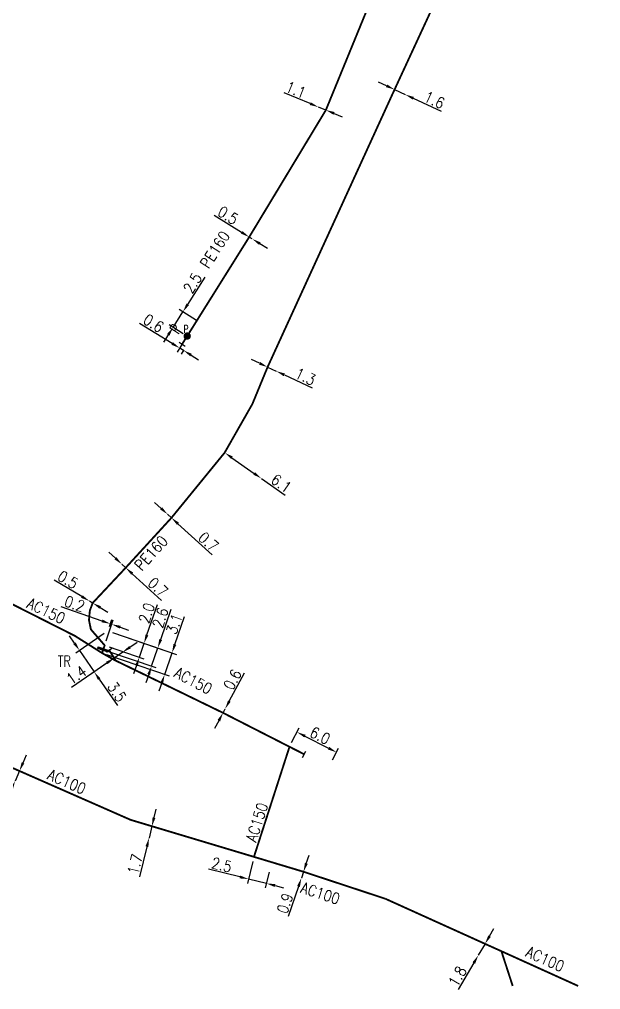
# Model space of a CAD drawing. Header units: millimetres. Extents: x 107995 to 109002, y 120994 to 122000.
# Drawn here: x 108558.5 to 108637.3, y 120999.5 to 121131 of the extents above; entities that cross this region are included whole.
import ezdxf
from ezdxf.enums import TextEntityAlignment as Align

# ---------------------------------------------------------------- set-up
doc = ezdxf.new("R2010")
doc.units = ezdxf.units.MM
doc.header["$PDMODE"] = 34
doc.linetypes.add('L_25_AP', pattern=[2000, 1000, 1000])
doc.linetypes.add('L_25_PE', pattern=[2000, 1000, 1000])
doc.layers.get('0').update_dxf_attribs({"linetype": 'CONTINUOUS'})
doc.layers.get('DEFPOINTS').update_dxf_attribs({"linetype": 'CONTINUOUS'})
for name, color, linetype in [('L_150', 1, 'CONTINUOUS'), ('L_300', 7, 'CONTINUOUS'), ('L_340', 7, 'CONTINUOUS')]:
    doc.layers.add(name, color=color, linetype=linetype)
doc.styles.add('G_ROMANS', font='ROMANS.SHX', dxfattribs={"width": 0.75})
doc.styles.get("Standard").update_dxf_attribs({"font": 'romans.shx', "width": 0.85})
doc.dimstyles.get("Standard").update_dxf_attribs({"dimtxt": 1.5, "dimasz": 1.2, "dimexe": 0.625, "dimexo": 0.625, "dimgap": 0.25, "dimtad": 1, "dimdec": 1, "dimzin": 0, "dimdsep": 46, "dimtxsty": 'Standard', "dimcen": -0.5, "dimadec": 0, "dimazin": 0, "dimtfac": 1, "dimtdec": 1, "dimtmove": 0, "dimatfit": 3, "dimfxl": 0, "dimtolj": 1, "dimtzin": 0, "dimarcsym": 0})

# ---------------------------------------------------------------- blocks, each defined once
blk = doc.blocks.new('*D446')
at = {"layer": 'DEFPOINTS', "color": 0, "linetype": 'Continuous', "transparency": 16777216}
for p in [(108558.49, 121029.14), (108557.89, 121027.77), (108557.89, 121027.77)]:
    blk.add_point(p, dxfattribs=at)
at = {"layer": 'L_150', "color": 0, "linetype": 'Continuous', "lineweight": -2, "transparency": 16777216}
for p, q in [((108558.97, 121030.24), (108559.45, 121031.34)), ((108558.49, 121029.14), (108557.89, 121027.77)), ((108557.41, 121026.67), (108555.73, 121022.83))]:
    blk.add_line(p, q, dxfattribs=at)
at = {"layer": 'L_150', "color": 0, "linetype": 'Continuous', "transparency": 16777216}
for points in [[(108558.79, 121030.32), (108559.15, 121030.16), (108558.49, 121029.14)], [(108557.22, 121026.75), (108557.59, 121026.59), (108557.89, 121027.77)]]:
    blk.add_solid(points, dxfattribs=at)
at = {"layer": 'L_150', "color": 0, "linetype": 'Continuous', "transparency": 16777216, "insert": (108555.41, 121024.6), "char_height": 1.5, "attachment_point": 5, "rotation": 66.3573}
blk.add_mtext('\\A1;1.5', dxfattribs=at)
blk = doc.blocks.new('*D447')
at = {"layer": 'DEFPOINTS', "color": 0, "linetype": 'Continuous', "transparency": 16777216}
for p in [(108621.59, 121005.71), (108620.68, 121004.16), (108620.68, 121004.16)]:
    blk.add_point(p, dxfattribs=at)
at = {"layer": 'L_150', "color": 0, "linetype": 'Continuous', "lineweight": -2, "transparency": 16777216}
for p, q in [((108622.2, 121006.75), (108622.8, 121007.78)), ((108621.59, 121005.71), (108620.68, 121004.16)), ((108620.08, 121003.12), (108617.96, 120999.51))]:
    blk.add_line(p, q, dxfattribs=at)
at = {"layer": 'L_150', "color": 0, "linetype": 'Continuous', "transparency": 16777216}
for points in [[(108622.03, 121006.85), (108622.37, 121006.65), (108621.59, 121005.71)], [(108619.9, 121003.22), (108620.25, 121003.02), (108620.68, 121004.16)]]:
    blk.add_solid(points, dxfattribs=at)
at = {"layer": 'L_150', "color": 0, "linetype": 'Continuous', "transparency": 16777216, "insert": (108617.85, 121001.3), "char_height": 1.5, "attachment_point": 5, "rotation": 59.6651}
blk.add_mtext('\\A1;1.8', dxfattribs=at)
blk = doc.blocks.new('*D448')
at = {"layer": 'DEFPOINTS', "color": 0, "linetype": 'Continuous', "transparency": 16777216}
for p in [(108596.7, 121014.63), (108596.7, 121014.63), (108596.99, 121015.48)]:
    blk.add_point(p, dxfattribs=at)
at = {"layer": 'L_150', "color": 0, "linetype": 'Continuous', "lineweight": -2, "transparency": 16777216}
for p, q in [((108597.37, 121016.61), (108597.76, 121017.75)), ((108596.99, 121015.48), (108596.7, 121014.63)), ((108597.29, 121014.43), (108597.29, 121014.43)), ((108597.58, 121015.28), (108597.58, 121015.28)), ((108596.31, 121013.49), (108594.92, 121009.41))]:
    blk.add_line(p, q, dxfattribs=at)
at = {"layer": 'L_150', "color": 0, "linetype": 'Continuous', "transparency": 16777216}
for points in [[(108597.18, 121016.68), (108597.56, 121016.55), (108596.99, 121015.48)], [(108596.12, 121013.55), (108596.5, 121013.43), (108596.7, 121014.63)]]:
    blk.add_solid(points, dxfattribs=at)
at = {"layer": 'L_150', "color": 0, "linetype": 'Continuous', "transparency": 16777216, "insert": (108594.48, 121011.2), "char_height": 1.5, "attachment_point": 5, "rotation": 71.2346}
blk.add_mtext('\\A1;0.9', dxfattribs=at)
blk = doc.blocks.new('*D449')
at = {"layer": 'DEFPOINTS', "color": 0, "linetype": 'Continuous', "transparency": 16777216}
for p in [(108590.27, 121017.5), (108592.48, 121016.02), (108591.96, 121013.9)]:
    blk.add_point(p, dxfattribs=at)
at = {"layer": 'L_150', "color": 0, "linetype": 'Continuous', "lineweight": -2, "transparency": 16777216}
for p, q in [((108588.37, 121014.78), (108584.12, 121015.82)), ((108590.12, 121016.89), (108589.39, 121013.89)), ((108591.96, 121013.9), (108589.53, 121014.49)), ((108592.33, 121015.41), (108591.81, 121013.29)), ((108593.13, 121013.61), (108594.29, 121013.32))]:
    blk.add_line(p, q, dxfattribs=at)
at = {"layer": 'L_150', "color": 0, "linetype": 'Continuous', "transparency": 16777216}
for points in [[(108588.42, 121014.97), (108588.32, 121014.58), (108589.53, 121014.49)], [(108593.18, 121013.8), (108593.08, 121013.42), (108591.96, 121013.9)]]:
    blk.add_solid(points, dxfattribs=at)
at = {"layer": 'L_150', "color": 0, "linetype": 'Continuous', "transparency": 16777216, "insert": (108585.9, 121016.41), "char_height": 1.5, "attachment_point": 5, "rotation": 346.2147}
blk.add_mtext('\\A1;2.5', dxfattribs=at)
blk = doc.blocks.new('*D450')
at = {"layer": 'DEFPOINTS', "color": 0, "linetype": 'Continuous', "transparency": 16777216}
for p in [(108576.44, 121021.65), (108576.05, 121020.05), (108576.05, 121020.05)]:
    blk.add_point(p, dxfattribs=at)
at = {"layer": 'L_150', "color": 0, "linetype": 'Continuous', "lineweight": -2, "transparency": 16777216}
for p, q in [((108576.73, 121022.82), (108577.01, 121023.98)), ((108576.44, 121021.65), (108576.05, 121020.05)), ((108575.76, 121018.88), (108574.77, 121014.81))]:
    blk.add_line(p, q, dxfattribs=at)
at = {"layer": 'L_150', "color": 0, "linetype": 'Continuous', "transparency": 16777216}
for points in [[(108576.53, 121022.86), (108576.92, 121022.77), (108576.44, 121021.65)], [(108575.57, 121018.93), (108575.96, 121018.83), (108576.05, 121020.05)]]:
    blk.add_solid(points, dxfattribs=at)
at = {"layer": 'L_150', "color": 0, "linetype": 'Continuous', "transparency": 16777216, "insert": (108574.15, 121016.5), "char_height": 1.5, "attachment_point": 5, "rotation": 76.2136}
blk.add_mtext('\\A1;1.7', dxfattribs=at)
blk = doc.blocks.new('*D468')
at = {"layer": 'DEFPOINTS', "color": 0, "linetype": 'Continuous', "transparency": 16777216}
for p in [(108595.09, 121032.42), (108601.45, 121031.68), (108600.63, 121030.08)]:
    blk.add_point(p, dxfattribs=at)
at = {"layer": 'L_150', "color": 0, "linetype": 'Continuous', "lineweight": -2, "transparency": 16777216}
for p, q in [((108595.38, 121032.98), (108596.39, 121034.97)), ((108597.18, 121033.87), (108600.38, 121032.23)), ((108600.92, 121030.63), (108601.74, 121032.24))]:
    blk.add_line(p, q, dxfattribs=at)
at = {"layer": 'L_150', "color": 0, "linetype": 'Continuous', "transparency": 16777216}
for points in [[(108597.27, 121034.04), (108597.09, 121033.69), (108596.11, 121034.41)], [(108600.47, 121032.41), (108600.29, 121032.05), (108601.45, 121031.68)]]:
    blk.add_solid(points, dxfattribs=at)
at = {"layer": 'L_150', "color": 0, "linetype": 'Continuous', "transparency": 16777216, "insert": (108599.23, 121033.94), "char_height": 1.5, "attachment_point": 5, "rotation": 332.9763}
blk.add_mtext('\\A1;6.0', dxfattribs=at)
blk = doc.blocks.new('*D469')
at = {"layer": 'DEFPOINTS', "color": 0, "linetype": 'Continuous', "transparency": 16777216}
for p in [(108586.08, 121037.02), (108586.36, 121037.55), (108586.36, 121037.55)]:
    blk.add_point(p, dxfattribs=at)
at = {"layer": 'L_150', "color": 0, "linetype": 'Continuous', "lineweight": -2, "transparency": 16777216}
for p, q in [((108586.93, 121038.6), (108589.01, 121042.45)), ((108586.08, 121037.02), (108586.36, 121037.55)), ((108585.51, 121035.96), (108584.94, 121034.91))]:
    blk.add_line(p, q, dxfattribs=at)
at = {"layer": 'L_150', "color": 0, "linetype": 'Continuous', "transparency": 16777216}
for points in [[(108586.76, 121038.7), (108587.11, 121038.51), (108586.36, 121037.55)], [(108585.33, 121036.06), (108585.69, 121035.87), (108586.08, 121037.02)]]:
    blk.add_solid(points, dxfattribs=at)
at = {"layer": 'L_150', "color": 0, "linetype": 'Continuous', "transparency": 16777216, "insert": (108587.37, 121041.53), "char_height": 1.5, "attachment_point": 5, "rotation": 61.6648}
blk.add_mtext('\\A1;0.6', dxfattribs=at)
blk = doc.blocks.new('L_340_07')
at = {"color": 0, "linetype": 'Continuous', "const_width": 0.25, "flags": 128}
blk.add_lwpolyline([(0, 0), (1.25, 0)], dxfattribs=at)
at = {"color": 0, "linetype": 'Continuous', "flags": 128}
blk.add_lwpolyline([(1.25, -0.5), (1.25, 0.5)], dxfattribs=at)
at = {"color": 0, "linetype": 'Continuous', "style": 'G_ROMANS', "width": 0.75, "flags": 3}
for tag, p in [('DEF_LEG', (0.72, -3.47)), ('DEF_COUP', (0.72, -5.97)), ('DEF_TYPE', (0.72, -8.47))]:
    blk.add_attdef(tag, text='', height=1.2, dxfattribs=at).set_placement(p, align=Align.MIDDLE)
blk = doc.blocks.new('L_300_12')
at = {"color": 0, "linetype": 'Continuous', "const_width": 0.497, "flags": 128}
blk.add_lwpolyline([(-0.21, 0, 1), (0.29, 0, 1)], format="xyb", close=True, dxfattribs=at)
at = {"color": 0, "linetype": 'Continuous', "style": 'G_ROMANS', "width": 0.75}
blk.add_text('P', height=1.5, dxfattribs=at).set_placement((0.04, 1.85), align=Align.MIDDLE)
at = {"color": 0, "linetype": 'Continuous', "style": 'G_ROMANS', "width": 0.75, "flags": 3}
for tag, p in [('DEF_LEG', (0, -10)), ('DEF_COUP', (0, -12.5)), ('DEF_TYPE', (0, -15))]:
    blk.add_attdef(tag, text='', height=1.2, dxfattribs=at).set_placement(p, align=Align.MIDDLE)
blk = doc.blocks.new('*D953')
at = {"layer": 'DEFPOINTS', "color": 0, "linetype": 'Continuous', "transparency": 16777216}
for p in [(108567.98, 121052.17), (108567.98, 121052.17), (108568.41, 121051.91)]:
    blk.add_point(p, dxfattribs=at)
at = {"layer": 'L_150', "color": 0, "linetype": 'Continuous', "lineweight": -2, "transparency": 16777216}
for p, q in [((108566.95, 121052.78), (108563.19, 121055.01)), ((108568.41, 121051.91), (108567.98, 121052.17)), ((108569.44, 121051.3), (108570.47, 121050.69))]:
    blk.add_line(p, q, dxfattribs=at)
at = {"layer": 'L_150', "color": 0, "linetype": 'Continuous', "transparency": 16777216}
for points in [[(108567.05, 121052.95), (108566.84, 121052.61), (108567.98, 121052.17)], [(108569.54, 121051.47), (108569.34, 121051.13), (108568.41, 121051.91)]]:
    blk.add_solid(points, dxfattribs=at)
at = {"layer": 'L_150', "color": 0, "linetype": 'Continuous', "transparency": 16777216, "insert": (108565.06, 121055.06), "char_height": 1.5, "attachment_point": 5, "rotation": 329.3346}
blk.add_mtext('\\A1;0.5', dxfattribs=at)
blk = doc.blocks.new('*D954')
at = {"layer": 'DEFPOINTS', "color": 0, "linetype": 'Continuous', "transparency": 16777216}
for p in [(108572.38, 121057.17), (108572.38, 121057.17), (108572.89, 121056.69)]:
    blk.add_point(p, dxfattribs=at)
at = {"layer": 'L_150', "color": 0, "linetype": 'Continuous', "lineweight": -2, "transparency": 16777216}
for p, q in [((108571.49, 121057.98), (108570.61, 121058.79)), ((108572.38, 121057.17), (108572.89, 121056.69)), ((108573.78, 121055.88), (108577.76, 121052.24))]:
    blk.add_line(p, q, dxfattribs=at)
at = {"layer": 'L_150', "color": 0, "linetype": 'Continuous', "transparency": 16777216}
for points in [[(108571.63, 121058.12), (108571.36, 121057.83), (108572.38, 121057.17)], [(108573.91, 121056.03), (108573.64, 121055.74), (108572.89, 121056.69)]]:
    blk.add_solid(points, dxfattribs=at)
at = {"layer": 'L_150', "color": 0, "linetype": 'Continuous', "transparency": 16777216, "insert": (108577.27, 121054.05), "char_height": 1.5, "attachment_point": 5, "rotation": 317.5335}
blk.add_mtext('\\A1;0.7', dxfattribs=at)
blk = doc.blocks.new('*D955')
at = {"layer": 'DEFPOINTS', "color": 0, "linetype": 'Continuous', "transparency": 16777216}
for p in [(108578.57, 121063.93), (108578.57, 121063.93), (108579.09, 121063.46)]:
    blk.add_point(p, dxfattribs=at)
at = {"layer": 'L_150', "color": 0, "linetype": 'Continuous', "lineweight": -2, "transparency": 16777216}
for p, q in [((108577.68, 121064.74), (108576.8, 121065.55)), ((108578.57, 121063.93), (108579.09, 121063.46)), ((108579.97, 121062.65), (108584.6, 121058.42))]:
    blk.add_line(p, q, dxfattribs=at)
at = {"layer": 'L_150', "color": 0, "linetype": 'Continuous', "transparency": 16777216}
for points in [[(108577.82, 121064.89), (108577.55, 121064.6), (108578.57, 121063.93)], [(108580.11, 121062.8), (108579.84, 121062.5), (108579.09, 121063.46)]]:
    blk.add_solid(points, dxfattribs=at)
at = {"layer": 'L_150', "color": 0, "linetype": 'Continuous', "transparency": 16777216, "insert": (108584.1, 121060.22), "char_height": 1.5, "attachment_point": 5, "rotation": 317.5335}
blk.add_mtext('\\A1;0.7', dxfattribs=at)
blk = doc.blocks.new('*D956')
at = {"layer": 'DEFPOINTS', "color": 0, "linetype": 'Continuous', "transparency": 16777216}
for p in [(108586.3, 121072.29), (108591.29, 121068.78), (108591.29, 121068.78)]:
    blk.add_point(p, dxfattribs=at)
at = {"layer": 'L_150', "color": 0, "linetype": 'Continuous', "lineweight": -2, "transparency": 16777216}
for p, q in [((108587.28, 121071.6), (108590.31, 121069.47)), ((108591.29, 121068.78), (108594.52, 121066.51))]:
    blk.add_line(p, q, dxfattribs=at)
at = {"layer": 'L_150', "color": 0, "linetype": 'Continuous', "transparency": 16777216}
for points in [[(108587.4, 121071.76), (108587.17, 121071.44), (108586.3, 121072.29)], [(108590.42, 121069.63), (108590.19, 121069.31), (108591.29, 121068.78)]]:
    blk.add_solid(points, dxfattribs=at)
at = {"layer": 'L_150', "color": 0, "linetype": 'Continuous', "transparency": 16777216, "insert": (108593.97, 121068.12), "char_height": 1.5, "attachment_point": 5, "rotation": 324.8912}
blk.add_mtext('\\A1;6.1', dxfattribs=at)
blk = doc.blocks.new('*D957')
at = {"layer": 'DEFPOINTS', "color": 0, "linetype": 'Continuous', "transparency": 16777216}
for p in [(108592.12, 121083.89), (108593.3, 121083.34), (108593.3, 121083.34)]:
    blk.add_point(p, dxfattribs=at)
at = {"layer": 'L_150', "color": 0, "linetype": 'Continuous', "lineweight": -2, "transparency": 16777216}
for p, q in [((108591.03, 121084.4), (108589.95, 121084.91)), ((108592.12, 121083.89), (108593.3, 121083.34)), ((108594.39, 121082.84), (108598.18, 121081.07))]:
    blk.add_line(p, q, dxfattribs=at)
at = {"layer": 'L_150', "color": 0, "linetype": 'Continuous', "transparency": 16777216}
for points in [[(108591.12, 121084.58), (108590.95, 121084.22), (108592.12, 121083.89)], [(108594.47, 121083.02), (108594.3, 121082.65), (108593.3, 121083.34)]]:
    blk.add_solid(points, dxfattribs=at)
at = {"layer": 'L_150', "color": 0, "linetype": 'Continuous', "transparency": 16777216, "insert": (108597.25, 121082.6), "char_height": 1.5, "attachment_point": 5, "rotation": 335.0031}
blk.add_mtext('\\A1;1.3', dxfattribs=at)
blk = doc.blocks.new('*D958')
at = {"layer": 'DEFPOINTS', "color": 0, "linetype": 'Continuous', "transparency": 16777216}
for p in [(108609.33, 121121.51), (108610.78, 121120.83), (108610.78, 121120.83)]:
    blk.add_point(p, dxfattribs=at)
at = {"layer": 'L_150', "color": 0, "linetype": 'Continuous', "lineweight": -2, "transparency": 16777216}
for p, q in [((108608.24, 121122.02), (108607.15, 121122.52)), ((108609.33, 121121.51), (108610.78, 121120.83)), ((108611.87, 121120.33), (108615.66, 121118.56))]:
    blk.add_line(p, q, dxfattribs=at)
at = {"layer": 'L_150', "color": 0, "linetype": 'Continuous', "transparency": 16777216}
for points in [[(108608.33, 121122.2), (108608.16, 121121.84), (108609.33, 121121.51)], [(108611.95, 121120.51), (108611.78, 121120.15), (108610.78, 121120.83)]]:
    blk.add_solid(points, dxfattribs=at)
at = {"layer": 'L_150', "color": 0, "linetype": 'Continuous', "transparency": 16777216, "insert": (108614.73, 121120.09), "char_height": 1.5, "attachment_point": 5, "rotation": 335.0031}
blk.add_mtext('\\A1;1.6', dxfattribs=at)
blk = doc.blocks.new('*D967')
at = {"layer": 'DEFPOINTS', "color": 0, "linetype": 'Continuous', "transparency": 16777216}
for p in [(108599, 121119.14), (108599, 121119.14), (108600.02, 121118.73)]:
    blk.add_point(p, dxfattribs=at)
at = {"layer": 'L_150', "color": 0, "linetype": 'Continuous', "lineweight": -2, "transparency": 16777216}
for p, q in [((108597.89, 121119.6), (108594.36, 121121.06)), ((108600.02, 121118.73), (108599, 121119.14)), ((108601.13, 121118.27), (108602.24, 121117.81))]:
    blk.add_line(p, q, dxfattribs=at)
at = {"layer": 'L_150', "color": 0, "linetype": 'Continuous', "transparency": 16777216}
for points in [[(108597.97, 121119.79), (108597.82, 121119.42), (108599, 121119.14)], [(108601.21, 121118.46), (108601.06, 121118.09), (108600.02, 121118.73)]]:
    blk.add_solid(points, dxfattribs=at)
at = {"layer": 'L_150', "color": 0, "linetype": 'Continuous', "transparency": 16777216, "insert": (108595.95, 121121.48), "char_height": 1.5, "attachment_point": 5, "rotation": 337.6461}
blk.add_mtext('\\A1;1.1', dxfattribs=at)
blk = doc.blocks.new('*D968')
at = {"layer": 'DEFPOINTS', "color": 0, "linetype": 'Continuous', "transparency": 16777216}
for p in [(108589.63, 121101.52), (108590.05, 121101.26), (108590.05, 121101.26)]:
    blk.add_point(p, dxfattribs=at)
at = {"layer": 'L_150', "color": 0, "linetype": 'Continuous', "lineweight": -2, "transparency": 16777216}
for p, q in [((108588.6, 121102.15), (108584.89, 121104.45)), ((108590.05, 121101.26), (108589.63, 121101.52)), ((108591.07, 121100.62), (108592.09, 121099.99))]:
    blk.add_line(p, q, dxfattribs=at)
at = {"layer": 'L_150', "color": 0, "linetype": 'Continuous', "transparency": 16777216}
for points in [[(108588.71, 121102.32), (108588.5, 121101.98), (108589.63, 121101.52)], [(108591.18, 121100.79), (108590.97, 121100.45), (108590.05, 121101.26)]]:
    blk.add_solid(points, dxfattribs=at)
at = {"layer": 'L_150', "color": 0, "linetype": 'Continuous', "transparency": 16777216, "insert": (108586.76, 121104.46), "char_height": 1.5, "attachment_point": 5, "rotation": 328.2902}
blk.add_mtext('\\A1;0.5', dxfattribs=at)
blk = doc.blocks.new('*D969')
at = {"layer": 'DEFPOINTS', "color": 0, "linetype": 'Continuous', "transparency": 16777216}
for p in [(108581.2, 121088.06), (108581.1, 121086.77), (108580.72, 121086.15)]:
    blk.add_point(p, dxfattribs=at)
at = {"layer": 'L_340', "color": 0, "linetype": 'Continuous', "lineweight": -2, "transparency": 16777216}
for p, q in [((108579.19, 121087.09), (108574.78, 121089.81)), ((108580.87, 121087.53), (108579.88, 121085.93)), ((108580.72, 121086.15), (108580.21, 121086.46)), ((108580.77, 121086.23), (108580.39, 121085.62)), ((108581.74, 121085.52), (108582.76, 121084.89))]:
    blk.add_line(p, q, dxfattribs=at)
at = {"layer": 'L_340', "color": 0, "linetype": 'Continuous', "transparency": 16777216}
for points in [[(108579.29, 121087.26), (108579.08, 121086.92), (108580.21, 121086.46)], [(108581.85, 121085.69), (108581.64, 121085.35), (108580.72, 121086.15)]]:
    blk.add_solid(points, dxfattribs=at)
at = {"layer": 'L_340', "color": 0, "linetype": 'Continuous', "transparency": 16777216, "insert": (108576.66, 121089.83), "char_height": 1.5, "attachment_point": 5, "rotation": 328.3172}
blk.add_mtext('\\A1;0.6', dxfattribs=at)
blk = doc.blocks.new('*D973')
at = {"layer": 'DEFPOINTS', "color": 0, "linetype": 'Continuous', "transparency": 16777216}
for p in [(108583, 121089.88), (108579.3, 121089.27), (108581.2, 121088.06)]:
    blk.add_point(p, dxfattribs=at)
at = {"layer": 'L_300', "color": 0, "linetype": 'Continuous', "lineweight": -2, "transparency": 16777216}
for p, q in [((108581.29, 121092.39), (108583.64, 121096.08)), ((108579.3, 121089.27), (108580.65, 121091.38)), ((108582.48, 121090.21), (108580.12, 121091.71)), ((108580.67, 121088.4), (108578.78, 121089.61)), ((108578.66, 121088.26), (108578.01, 121087.25))]:
    blk.add_line(p, q, dxfattribs=at)
at = {"layer": 'L_300', "color": 0, "linetype": 'Continuous', "transparency": 16777216}
for points in [[(108581.12, 121092.5), (108581.46, 121092.28), (108580.65, 121091.38)], [(108578.49, 121088.37), (108578.83, 121088.15), (108579.3, 121089.27)]]:
    blk.add_solid(points, dxfattribs=at)
at = {"layer": 'L_300', "color": 0, "linetype": 'Continuous', "transparency": 16777216, "insert": (108581.95, 121095.28), "char_height": 1.5, "attachment_point": 5, "rotation": 57.4903}
blk.add_mtext('\\A1;2.5', dxfattribs=at)
blk = doc.blocks.new('*D977')
at = {"layer": 'DEFPOINTS', "color": 0, "linetype": 'Continuous', "transparency": 16777216}
for p in [(108570.5, 121048.13), (108570.04, 121046.17), (108575.38, 121046.45)]:
    blk.add_point(p, dxfattribs=at)
at = {"layer": 'L_150', "color": 0, "linetype": 'Continuous', "lineweight": -2, "transparency": 16777216}
for p, q in [((108575.77, 121047.59), (108577.19, 121051.73)), ((108571.09, 121047.92), (108575.97, 121046.25)), ((108570.63, 121045.97), (108575.33, 121044.36)), ((108574.74, 121044.56), (108575.38, 121046.45)), ((108574.35, 121043.43), (108573.96, 121042.29))]:
    blk.add_line(p, q, dxfattribs=at)
at = {"layer": 'L_150', "color": 0, "linetype": 'Continuous', "transparency": 16777216}
for points in [[(108575.58, 121047.65), (108575.96, 121047.52), (108575.38, 121046.45)], [(108574.16, 121043.49), (108574.54, 121043.36), (108574.74, 121044.56)]]:
    blk.add_solid(points, dxfattribs=at)
at = {"layer": 'L_150', "color": 0, "linetype": 'Continuous', "transparency": 16777216, "insert": (108575.73, 121050.55), "char_height": 1.5, "attachment_point": 5, "rotation": 71.1043}
blk.add_mtext('\\A1;2.0', dxfattribs=at)
blk = doc.blocks.new('*D978')
at = {"layer": 'DEFPOINTS', "color": 0, "linetype": 'Continuous', "transparency": 16777216}
for p in [(108570.5, 121048.13), (108569.84, 121045.6), (108577.24, 121045.82)]:
    blk.add_point(p, dxfattribs=at)
at = {"layer": 'L_340', "color": 0, "linetype": 'Continuous', "lineweight": -2, "transparency": 16777216}
for p, q in [((108577.63, 121046.95), (108579.04, 121051.09)), ((108571.09, 121047.92), (108577.83, 121045.62)), ((108570.43, 121045.4), (108576.99, 121043.16)), ((108576.4, 121043.36), (108577.24, 121045.82)), ((108576.01, 121042.22), (108575.62, 121041.09))]:
    blk.add_line(p, q, dxfattribs=at)
at = {"layer": 'L_340', "color": 0, "linetype": 'Continuous', "transparency": 16777216}
for points in [[(108577.44, 121047.02), (108577.82, 121046.89), (108577.24, 121045.82)], [(108575.82, 121042.29), (108576.2, 121042.16), (108576.4, 121043.36)]]:
    blk.add_solid(points, dxfattribs=at)
at = {"layer": 'L_340', "color": 0, "linetype": 'Continuous', "transparency": 16777216, "insert": (108577.58, 121049.91), "char_height": 1.5, "attachment_point": 5, "rotation": 71.1043}
blk.add_mtext('\\A1;2.6', dxfattribs=at)
blk = doc.blocks.new('*D979')
at = {"layer": 'DEFPOINTS', "color": 0, "linetype": 'Continuous', "transparency": 16777216}
for p in [(108570.5, 121048.13), (108569.68, 121045.13), (108579.17, 121045.16)]:
    blk.add_point(p, dxfattribs=at)
at = {"layer": 'L_150', "color": 0, "linetype": 'Continuous', "lineweight": -2, "transparency": 16777216}
for p, q in [((108579.56, 121046.29), (108580.86, 121050.08)), ((108571.09, 121047.92), (108579.76, 121044.95)), ((108570.27, 121044.93), (108578.76, 121042.02)), ((108578.17, 121042.22), (108579.17, 121045.16)), ((108577.78, 121041.09), (108577.39, 121039.95))]:
    blk.add_line(p, q, dxfattribs=at)
at = {"layer": 'L_150', "color": 0, "linetype": 'Continuous', "transparency": 16777216}
for points in [[(108579.37, 121046.36), (108579.75, 121046.23), (108579.17, 121045.16)], [(108577.59, 121041.15), (108577.97, 121041.02), (108578.17, 121042.22)]]:
    blk.add_solid(points, dxfattribs=at)
at = {"layer": 'L_150', "color": 0, "linetype": 'Continuous', "transparency": 16777216, "insert": (108579.46, 121049.08), "char_height": 1.5, "attachment_point": 5, "rotation": 71.1043}
blk.add_mtext('\\A1;3.1', dxfattribs=at)
blk = doc.blocks.new('*D980')
at = {"layer": 'DEFPOINTS', "color": 0, "linetype": 'Continuous', "transparency": 16777216}
for p in [(108570.82, 121049.09), (108570.5, 121048.13), (108570.04, 121046.17)]:
    blk.add_point(p, dxfattribs=at)
at = {"layer": 'L_150', "color": 0, "linetype": 'Continuous', "lineweight": -2, "transparency": 16777216}
for p, q in [((108569.69, 121049.47), (108564.16, 121051.37)), ((108570.24, 121046.76), (108571.21, 121049.61)), ((108570.7, 121048.72), (108571.03, 121049.68)), ((108571.01, 121049.02), (108570.82, 121049.09)), ((108572.15, 121048.63), (108573.28, 121048.24))]:
    blk.add_line(p, q, dxfattribs=at)
at = {"layer": 'L_150', "color": 0, "linetype": 'Continuous', "transparency": 16777216}
for points in [[(108569.75, 121049.66), (108569.62, 121049.29), (108570.82, 121049.09)], [(108572.21, 121048.82), (108572.08, 121048.44), (108571.01, 121049.02)]]:
    blk.add_solid(points, dxfattribs=at)
at = {"layer": 'L_150', "color": 0, "linetype": 'Continuous', "transparency": 16777216, "insert": (108565.98, 121051.8), "char_height": 1.5, "attachment_point": 5, "rotation": 341.1043}
blk.add_mtext('\\A1;0.2', dxfattribs=at)
blk = doc.blocks.new('L_340_19')
at = {"linetype": 'Continuous'}
blk.add_hatch(color=0, dxfattribs=at).paths.add_polyline_path([(0.125, 0.75), (-0.125, 0.75), (-0.125, -0.75), (0.125, -0.75)])
at = {"color": 0, "linetype": 'Continuous'}
blk.add_lwpolyline([(-0.125, 0.75), (0.125, 0.75), (0.125, -0.75), (-0.125, -0.75)], close=True, dxfattribs=at)
at = {"color": 0, "linetype": 'Continuous', "width": 0.75}
for tag, height, flags, p in [('TR', 1.5, 8, (0, 3)), ('DEF_LEG', 1.2, 3, (0, -5)), ('DEF_COUP', 1.2, 3, (0, -7.5)), ('DEF_TYPE', 1.2, 3, (0, -10))]:
    blk.add_attdef(tag, text='', height=height, dxfattribs=dict(at, flags=flags)).set_placement(p, align=Align.MIDDLE)
blk = doc.blocks.new('*D991')
at = {"layer": 'DEFPOINTS', "color": 0, "linetype": 'Continuous', "transparency": 16777216}
for p in [(108570.5, 121048.13), (108571.32, 121044.45), (108568.61, 121042.59)]:
    blk.add_point(p, dxfattribs=at)
at = {"layer": 'L_340', "color": 0, "linetype": 'Continuous', "lineweight": -2, "transparency": 16777216}
for p, q in [((108565.95, 121046.46), (108565.27, 121047.45)), ((108569.98, 121047.77), (108566.12, 121045.12)), ((108566.63, 121045.47), (108568.61, 121042.59)), ((108570.81, 121044.1), (108568.1, 121042.23)), ((108569.29, 121041.6), (108571.77, 121038))]:
    blk.add_line(p, q, dxfattribs=at)
at = {"layer": 'L_340', "color": 0, "linetype": 'Continuous', "transparency": 16777216}
for points in [[(108566.12, 121046.57), (108565.79, 121046.35), (108566.63, 121045.47)], [(108569.46, 121041.71), (108569.13, 121041.48), (108568.61, 121042.59)]]:
    blk.add_solid(points, dxfattribs=at)
at = {"layer": 'L_340', "color": 0, "linetype": 'Continuous', "transparency": 16777216, "insert": (108571.69, 121039.87), "char_height": 1.5, "attachment_point": 5, "rotation": 304.4945}
blk.add_mtext('\\A1;3.5', dxfattribs=at)
blk = doc.blocks.new('*D992')
at = {"layer": 'DEFPOINTS', "color": 0, "linetype": 'Continuous', "transparency": 16777216}
for p in [(108572.48, 121045.24), (108571.32, 121044.45), (108571.32, 121044.45)]:
    blk.add_point(p, dxfattribs=at)
at = {"layer": 'L_340', "color": 0, "linetype": 'Continuous', "lineweight": -2, "transparency": 16777216}
for p, q in [((108573.47, 121045.92), (108574.45, 121046.6)), ((108572.48, 121045.24), (108571.32, 121044.45)), ((108570.33, 121043.77), (108565.52, 121040.46))]:
    blk.add_line(p, q, dxfattribs=at)
at = {"layer": 'L_340', "color": 0, "linetype": 'Continuous', "transparency": 16777216}
for points in [[(108573.35, 121046.09), (108573.58, 121045.76), (108572.48, 121045.24)], [(108570.22, 121043.94), (108570.45, 121043.61), (108571.32, 121044.45)]]:
    blk.add_solid(points, dxfattribs=at)
at = {"layer": 'L_340', "color": 0, "linetype": 'Continuous', "transparency": 16777216, "insert": (108566.21, 121042.15), "char_height": 1.5, "attachment_point": 5, "rotation": 34.4945}
blk.add_mtext('\\A1;1.4', dxfattribs=at)

msp = doc.modelspace()

# ---------------------------------------------------------------- linework, layer by layer
at = {"layer": 'L_150', "linetype": 'L_25_PE', "const_width": 0.25, "flags": 128}
for points in [[(108569.88, 121045.72), (108570.04, 121046.17), (108568.17, 121048.33), (108567.91, 121049.61), (108568.03, 121050.88), (108568.41, 121051.91), (108572.89, 121056.69), (108579.09, 121063.46), (108586.3, 121072.29), (108590.06, 121078.89), (108592.12, 121083.89), (108609.33, 121121.51), (108619.06, 121142.54), (108625.4, 121156.22), (108626.24, 121158.03), (108630.04, 121166.47), (108631.92, 121169.98), (108633.23, 121171.84), (108634.65, 121173.33), (108637.13, 121175.5)], [(108613.18, 121151.26), (108609.88, 121142.79), (108600.02, 121118.73), (108589.63, 121101.52), (108581.2, 121088.06)], [(108569.68, 121045.13), (108569.8, 121045.48)]]:
    msp.add_lwpolyline(points, dxfattribs=at)
at = {"layer": 'L_150', "linetype": 'L_25_AP', "flags": 128}
for points in [[(108551.9, 121054.59, 0.25, 0.25, 0), (108566.01, 121047.45, 0.25, 0.25, 0), (108569.68, 121045.13, 0.25, 0.25, 0), (108571.35, 121044.19, 0.25, 0.25, 0), (108586.08, 121037.02, 0.25, 0.25, 0), (108595.09, 121032.42, 0.25, 0.25, 0), (108595.98, 121031.97, 0, 0, 0)], [(108571.32, 121044.45, 0.25, 0.25, 0), (108571.32, 121044.45, 0.25, 0.25, 0), (108571.54, 121044.1, 0, 0, 0)]]:
    msp.add_lwpolyline(points, format="xyseb", dxfattribs=at)
at = {"layer": 'L_150', "linetype": 'L_25_AP', "const_width": 0.25, "flags": 128}
msp.add_lwpolyline([(108634.21, 121000), (108623.81, 121004.71), (108621.59, 121005.71), (108608.13, 121011.8, 0.026742), (108608.11, 121011.81), (108596.99, 121015.48), (108590.27, 121017.5), (108576.44, 121021.65), (108573.57, 121022.51), (108558.49, 121029.14), (108552.91, 121031.59), (108546.79, 121034.28)], format="xyb", dxfattribs=at)
for points in [[(108595.09, 121032.42), (108590.27, 121017.5)], [(108625.34, 121000), (108623.81, 121004.71)]]:
    msp.add_lwpolyline(points, dxfattribs=at)

# ---------------------------------------------------------------- block references
at = {"layer": 'L_300'}
ref = msp.add_blockref('L_300_12', (108581.2, 121088.06), dxfattribs=dict(at, rotation=57.93351298665642))
ref.add_attrib('P', 'P', dxfattribs={"layer": '0', "linetype": 'Continuous', "height": 1, "style": 'G_ROMANS', "width": 0.75}).set_placement((108581.07, 121089.05), align=Align.MIDDLE_CENTER)
at = {"layer": 'L_340'}
for p, rotation in [((108581.2, 121088.06), 237.933512985964), ((108571.32, 121044.45), 121.9438675350274), ((108595.98, 121031.97), 332.9762943464202)]:
    msp.add_blockref('L_340_07', p, dxfattribs=dict(at, rotation=rotation))
ref = msp.add_blockref('L_340_19', (108569.84, 121045.6), dxfattribs=dict(at, rotation=71.10425483027419))
ref.add_attrib('TR', 'TR', dxfattribs={"layer": '0', "color": 0, "linetype": 'Continuous', "height": 1.5, "width": 0.75}).set_placement((108564.57, 121044.02), align=Align.MIDDLE)

# ---------------------------------------------------------------- texts
at = {"layer": 'L_150', "linetype": 'Continuous', "width": 0.85}
for s, rotation, p in [('PE160', 57.0517, (108584.12, 121097.11)), ('PE160', 47.6733, (108575.05, 121056.15)), ('AC150', 334.4721, (108559.34, 121051.34)), ('AC150', 332.4274, (108579.3, 121041.96)), ('AC100', 336.2816, (108562.13, 121028.09)), ('AC150', 72.0981, (108590.55, 121019.38)), ('AC100', 341.7691, (108596.47, 121012.7)), ('AC100', 335.6417, (108626.97, 121004.08))]:
    msp.add_text(s, height=1.5, rotation=rotation, dxfattribs=at).set_placement(p)

# ---------------------------------------------------------------- dimensions: what is measured, and where the dimension line sits
at = {"layer": 'L_150', "linetype": 'Continuous'}
for base, p1, p2, angle, picture, middle in [((108599, 121119.14), (108600.02, 121118.73), (108599, 121119.14), 337.6461, '*D967', (108595.57, 121120.56)), ((108610.78, 121120.83), (108609.33, 121121.51), (108610.78, 121120.83), 155.0031, '*D958', (108614.31, 121119.19)), ((108590.05, 121101.26), (108589.63, 121101.52), (108590.05, 121101.26), 148.2902, '*D968', (108586.23, 121103.61)), ((108593.3, 121083.34), (108592.12, 121083.89), (108593.3, 121083.34), 155.0031, '*D957', (108596.83, 121081.7)), ((108591.29, 121068.78), (108586.3, 121072.29), (108591.29, 121068.78), 144.8912, '*D956', (108593.39, 121067.3)), ((108578.57, 121063.93), (108579.09, 121063.46), (108578.57, 121063.93), 317.5335, '*D955', (108583.43, 121059.49)), ((108572.38, 121057.17), (108572.89, 121056.69), (108572.38, 121057.17), 317.5335, '*D954', (108576.59, 121053.31)), ((108567.98, 121052.17), (108568.41, 121051.91), (108567.98, 121052.17), 329.3346, '*D953', (108564.55, 121054.2)), ((108586.36, 121037.55), (108586.08, 121037.02), (108586.36, 121037.55), 241.6648, '*D469', (108588.26, 121041.05)), ((108601.45, 121031.68), (108595.09, 121032.42), (108600.63, 121030.08), 152.9763, '*D468', (108598.78, 121033.05)), ((108557.89, 121027.77), (108558.49, 121029.14), (108557.89, 121027.77), 66.3573, '*D446', (108556.32, 121024.2)), ((108576.05, 121020.05), (108576.44, 121021.65), (108576.05, 121020.05), 76.2136, '*D450', (108575.12, 121016.27)), ((108591.96, 121013.9), (108590.27, 121017.5), (108592.48, 121016.02), 166.2147, '*D449', (108585.66, 121015.44)), ((108596.7, 121014.63), (108596.99, 121015.48), (108596.7, 121014.63), 71.2346, '*D448', (108595.42, 121010.88)), ((108620.68, 121004.16), (108621.59, 121005.71), (108620.68, 121004.16), 59.6651, '*D447', (108618.72, 121000.8))]:
    dim = msp.add_linear_dim(base=base, p1=p1, p2=p2, angle=angle, dimstyle='Standard', dxfattribs=at)
    dim.commit()
    dim.dimension.update_dxf_attribs({"geometry": picture, "text_midpoint": middle, "dimtype": 160})
for base, p1, angle, picture, middle in [((108570.82, 121049.09), (108570.04, 121046.17), 341.1043, '*D980', (108565.66, 121050.85)), ((108575.38, 121046.45), (108570.04, 121046.17), 251.1043, '*D977', (108576.67, 121050.22)), ((108579.17, 121045.16), (108569.68, 121045.13), 251.1043, '*D979', (108580.4, 121048.76))]:
    dim = msp.add_linear_dim(base=base, p1=p1, p2=(108570.5, 121048.13), angle=angle, dimstyle='Standard', override={"dimatfit": 0}, dxfattribs=at)
    dim.commit()
    dim.dimension.update_dxf_attribs({"geometry": picture, "text_midpoint": middle, "dimtype": 160})
at = {"layer": 'L_300', "linetype": 'Continuous'}
dim = msp.add_linear_dim(base=(108579.3, 121089.27), p1=(108583, 121089.88), p2=(108581.2, 121088.06), angle=237.4903, dimstyle='Standard', override={"dimexe": 0.625, "dimtad": 1, "dimdec": 1, "dimse1": 0, "dimse2": 0, "dimtdec": 1, "dimtofl": 1, "dimtmove": 0}, dxfattribs=at)
dim.commit()
dim.dimension.update_dxf_attribs({"geometry": '*D973', "text_midpoint": (108582.79, 121094.74), "dimtype": 160})
at = {"layer": 'L_340', "linetype": 'Continuous'}
dim = msp.add_linear_dim(base=(108580.72, 121086.15), p1=(108581.2, 121088.06), p2=(108581.1, 121086.77), angle=148.3172, dimstyle='Standard', dxfattribs=at)
dim.commit()
dim.dimension.update_dxf_attribs({"geometry": '*D969', "text_midpoint": (108576.13, 121088.98), "dimtype": 160})
for base, p1, p2, angle, picture, middle in [((108577.24, 121045.82), (108569.84, 121045.6), (108570.5, 121048.13), 251.1043, '*D978', (108578.53, 121049.59)), ((108571.32, 121044.45), (108572.48, 121045.24), (108571.32, 121044.45), 34.4945, '*D992', (108566.78, 121041.33))]:
    dim = msp.add_linear_dim(base=base, p1=p1, p2=p2, angle=angle, dimstyle='Standard', override={"dimatfit": 0}, dxfattribs=at)
    dim.commit()
    dim.dimension.update_dxf_attribs({"geometry": picture, "text_midpoint": middle, "dimtype": 160})
dim = msp.add_linear_dim(base=(108568.61, 121042.59), p1=(108570.5, 121048.13), p2=(108571.32, 121044.45), angle=304.4945, text='3.5', dimstyle='Standard', override={"dimatfit": 0}, dxfattribs=at)
dim.commit()
dim.dimension.update_dxf_attribs({"geometry": '*D991', "text_midpoint": (108570.87, 121039.3), "dimtype": 160})

doc.saveas('drawing.dxf')
